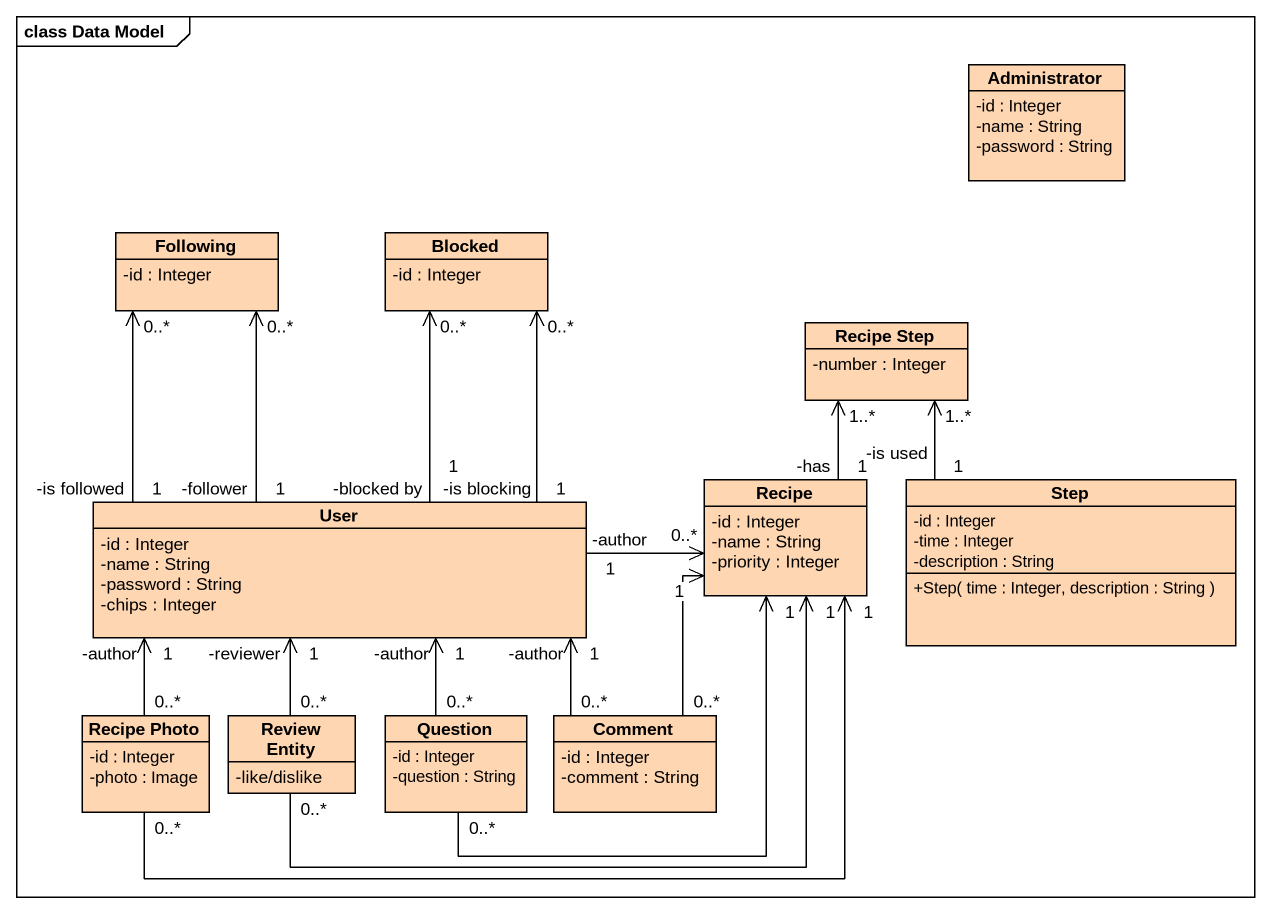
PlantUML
@startuml
mainframe class Data Model
hide circle
hide empty members
skinparam classAttributeIconSize 0
class Administrator #FFD6B2 {
  -id : Integer
  -name : String
  -password : String
}
class Following #FFD6B2 {
  -id : Integer
}
class Blocked #FFD6B2 {
  -id : Integer
}
class "Recipe Step" as Recipe_Step #FFD6B2 {
  -number : Integer
}
class User #FFD6B2 {
  -id : Integer
  -name : String
  -password : String
  -chips : Integer
}
class Recipe #FFD6B2 {
  -id : Integer
  -name : String
  -priority : Integer
}
class Step #FFD6B2 {
  -id : Integer
  -time : Integer
  -description : String
  +Step( time : Integer, description : String )
}
class "Recipe Photo" as Recipe_Photo #FFD6B2 {
  -id : Integer
  -photo : Image
}
class "Review Entity" as Review_Entity #FFD6B2 {
  -like/dislike
}
class Question #FFD6B2 {
  -id : Integer
  -question : String
}
class Comment #FFD6B2 {
  -id : Integer
  -comment : String
}
User "-follower\n1" -up-> "0..*" Following
User "-is followed\n1" -up-> "0..*" Following
User "-is blocking\n1" -up-> "0..*" Blocked
User "-blocked by\n1" -up-> "0..*" Blocked
User "-author\n1" -right-> "0..*" Recipe
Recipe "-has\n1" -up-> "1..*" Recipe_Step
Step "-is used\n1" -up-> "1..*" Recipe_Step
Recipe_Photo "0..*" -up-> "-author\n1" User
Recipe_Photo "0..*" -right-> "1" Recipe
Review_Entity "0..*" -up-> "-reviewer\n1" User
Review_Entity "0..*" -right-> "1" Recipe
Question "0..*" -up-> "-author\n1" User
Question "0..*" -up-> "1" Recipe
Comment "0..*" -up-> "-author\n1" User
Comment "0..*" -up-> "1" Recipe
@enduml
